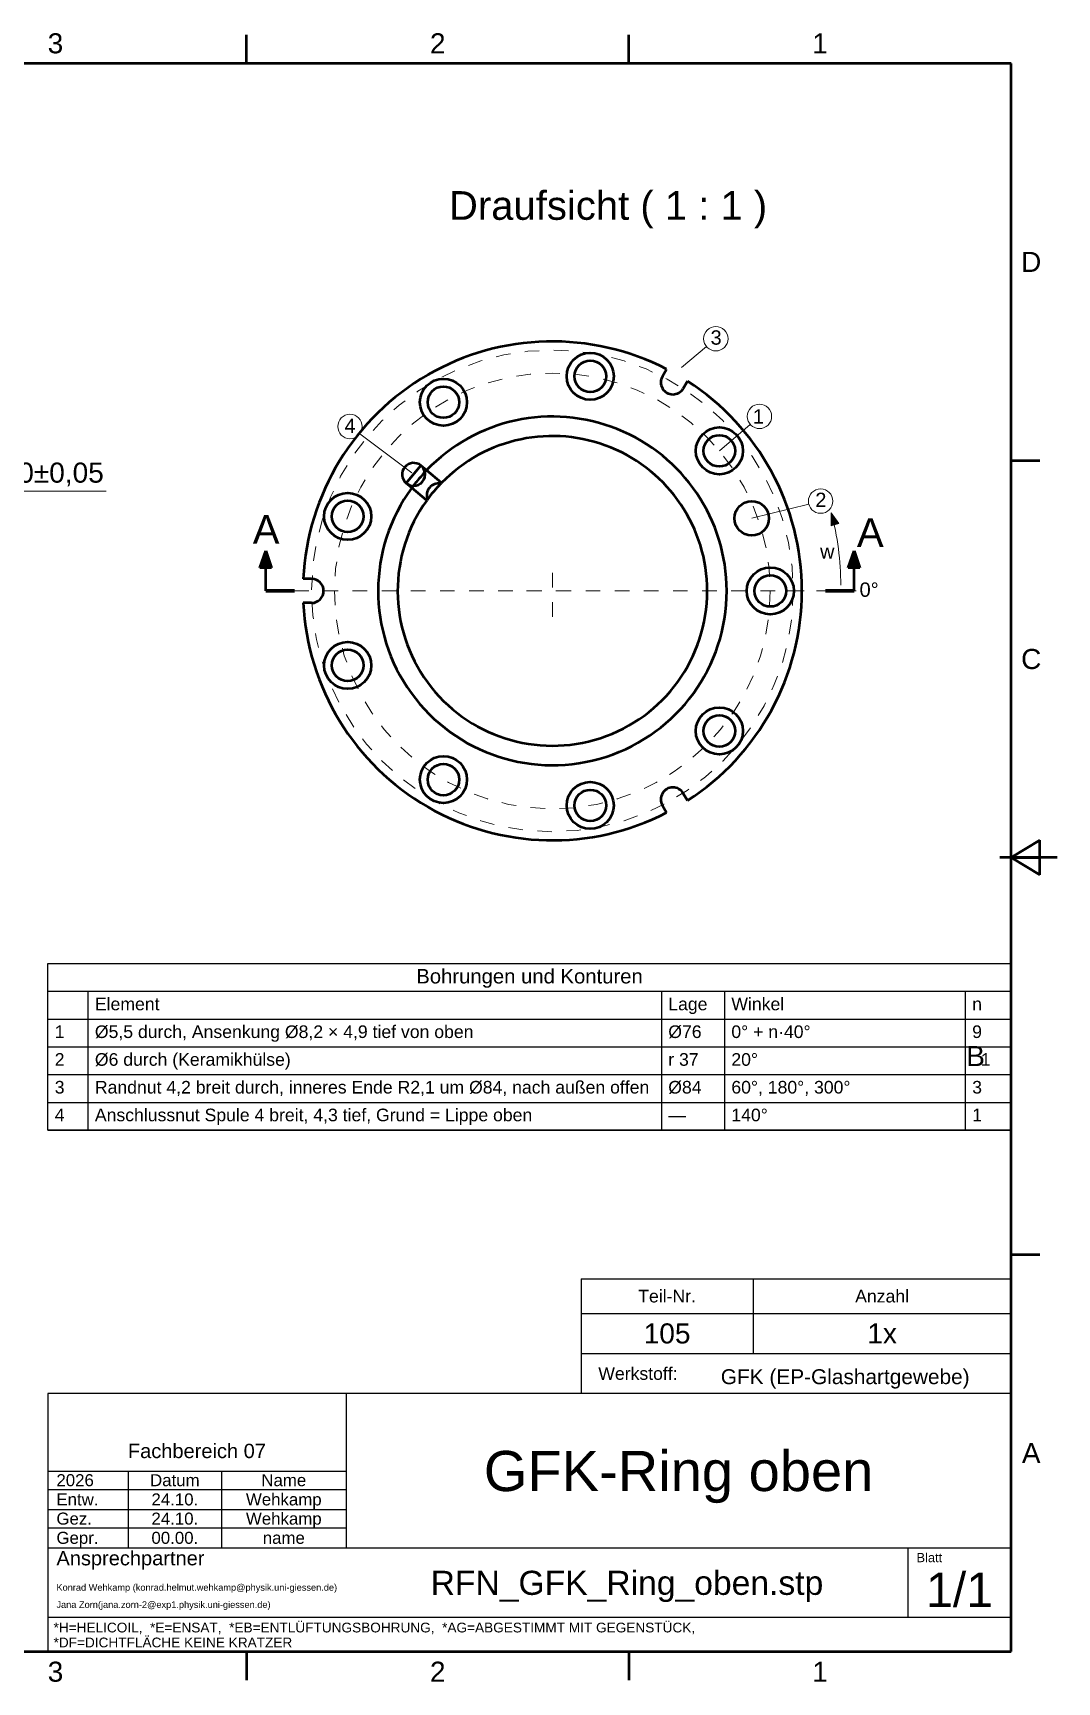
# Model space of a CAD drawing. Header units: inches. Extents: x 0.8 to 17.2, y 0.6 to 12.1.
# Drawn here: x 10.17 to 17.2, y 0.68 to 12.01 of the extents above; entities that cross this region are included whole.
import ezdxf
from ezdxf.enums import TextEntityAlignment as Align

# ---------------------------------------------------------------- set-up
doc = ezdxf.new("R2010")
doc.units = ezdxf.units.IN
doc.header["$MEASUREMENT"] = 0
doc.linetypes.add('CENTER2', pattern=[1.125, 0.75, -0.125, 0.125, -0.125])
for name, color, linetype, lineweight in [('BEMASSUNG', 7, 'Continuous', 18), ('MITTELLINIE', 7, 'CENTER2', 18), ('RAHMEN', 7, 'Continuous', 50), ('SCHNITTLINIE', 7, 'Continuous', 50), ('SCHRIFTFELD', 7, 'Continuous', 25), ('SICHTKANTE', 7, 'Continuous', 50), ('TEXT', 7, 'Continuous', 18)]:
    doc.layers.add(name, color=color, linetype=linetype, lineweight=lineweight)
doc.styles.add('ISO_101', font='arial.ttf')
doc.styles.add('ISO_14', font='arial.ttf')
doc.styles.add('ISO_15', font='arial.ttf')
doc.styles.add('ISO_20', font='arial.ttf')
doc.styles.add('ISO_72', font='arial.ttf')
doc.styles.add('ISO_73', font='arial.ttf')
doc.styles.add('ISO_74', font='arial.ttf')
doc.styles.add('ISO_75', font='arial.ttf')
doc.styles.add('ISO_77', font='arial.ttf')
doc.styles.add('ISO_80', font='arial.ttf')
doc.styles.add('ISO_81', font='arial.ttf')
doc.styles.add('ISO_83', font='arial.ttf')
doc.styles.add('ISO_84', font='arial.ttf')
doc.styles.add('ISO_85', font='arial.ttf')
doc.styles.add('ISO_86', font='arial.ttf')
doc.styles.add('ISO_87', font='arial.ttf')
doc.styles.add('ISO_89', font='arial.ttf')
doc.styles.add('ISO_92', font='arial.ttf')
doc.styles.add('ISO_95', font='arial.ttf')
doc.styles.add('ISO_98', font='arial.ttf')
doc.styles.add('ISO_DWG_RFN', font='arial.ttf')
doc.dimstyles.new('DWG_RFN', dxfattribs={"dimtxt": 0.137795, "dimasz": 0.11811, "dimexe": 0.049213, "dimexo": 0.031496, "dimgap": 0.031496, "dimtad": 1, "dimlfac": 25.4, "dimtxsty": 'ISO_DWG_RFN', "dimcen": 2.5, "dimclrd": 7, "dimclre": 7, "dimclrt": 7, "dimadec": 1, "dimazin": 3, "dimtfac": 1, "dimtmove": 0, "dimatfit": 3, "dimfxl": 0, "dimlwd": 18, "dimlwe": 18})

# ---------------------------------------------------------------- blocks, each defined once
blk = doc.blocks.new('*D17')
at = {"layer": 'BEMASSUNG', "color": 7, "lineweight": 18, "transparency": 16777216}
for p, q in [((8.843, 9.703), (9.697, 9.703)), ((9.647, 9.356), (9.647, 9.585)), ((8.843, 9.238), (9.697, 9.238)), ((9.647, 8.859), (9.647, 9.238)), ((10.668, 8.859), (9.647, 8.859))]:
    blk.add_line(p, q, dxfattribs=at)
at = {"layer": 'BEMASSUNG', "color": 7, "transparency": 16777216}
for points in [[(9.628, 9.585), (9.667, 9.585), (9.647, 9.703)], [(9.628, 9.356), (9.667, 9.356), (9.647, 9.238)]]:
    blk.add_solid(points, dxfattribs=at)
at = {"layer": 'Defpoints', "color": 0, "transparency": 16777216}
for p in [(8.811, 9.703), (9.647, 9.703), (8.811, 9.238)]:
    blk.add_point(p, dxfattribs=at)
at = {"layer": 'BEMASSUNG', "color": 7, "lineweight": 18, "transparency": 16777216, "insert": (9.797, 9.056), "char_height": 0.1378, "attachment_point": 1, "style": 'ISO_DWG_RFN'}
blk.add_mtext('\\A1;{5,90±0,05}', dxfattribs=at)

msp = doc.modelspace()

# ---------------------------------------------------------------- hatches: boundary and pattern name
at = {"layer": 'BEMASSUNG'}
msp.add_hatch(color=7, dxfattribs=at).paths.add_polyline_path([(15.69969, 8.63809), (15.64727, 8.62106), (15.64672, 8.71195)])
at = {"layer": 'SCHNITTLINIE'}
for points in [[(11.80315, 8.33268), (11.72441, 8.33268), (11.76378, 8.45079)], [(15.84252, 8.33268), (15.76378, 8.33268), (15.80315, 8.45079)]]:
    msp.add_hatch(color=7, dxfattribs=at).paths.add_polyline_path(points)

# ---------------------------------------------------------------- linework, layer by layer
at = {"layer": 'BEMASSUNG'}
for p, q in [((14.61811, 9.70949), (14.79006, 9.85279)), ((14.87833, 9.13685), (15.0904, 9.31862)), ((12.76719, 8.98501), (12.40892, 9.25371)), ((15.10113, 8.67342), (15.4924, 8.77123)), ((15.64672, 8.71195), (15.69969, 8.63809)), ((15.64727, 8.62106), (15.64672, 8.71195)), ((15.69969, 8.63809), (15.64727, 8.62106))]:
    msp.add_line(p, q, dxfattribs=at)
for centre in [(14.85433, 9.90634), (15.15392, 9.37307), (12.34199, 9.30391), (15.57357, 8.79153)]:
    msp.add_circle(centre, 0.08366, dxfattribs=at)
msp.add_arc((13.74393, 8.20756), 1.9685, 0.181365, 14.846471, dxfattribs=at)
at = {"layer": 'MITTELLINIE', "ltscale": 0.07874}
for p, q in [((13.73228, 7.99803), (13.73228, 8.35236)), ((13.55512, 8.1752), (13.90945, 8.1752))]:
    msp.add_line(p, q, dxfattribs=at)
at = {"layer": 'MITTELLINIE', "ltscale": 0.089989}
msp.add_line((11.96063, 8.1752), (15.50394, 8.1752), dxfattribs=at)
at = {"layer": 'MITTELLINIE', "ltscale": 0.08399}
msp.add_line((15.34646, 8.1752), (15.8189, 8.1752), dxfattribs=at)
at = {"layer": 'MITTELLINIE', "ltscale": 0.088799}
msp.add_circle((13.73228, 8.1752), 1.65354, dxfattribs=at)
at = {"layer": 'MITTELLINIE', "ltscale": 0.088889}
msp.add_circle((13.73228, 8.1752), 1.49606, dxfattribs=at)
at = {"layer": 'RAHMEN'}
for p, q in [((11.63255, 11.79724), (11.63255, 11.99409)), ((14.25722, 11.79724), (14.25722, 11.99409)), ((16.88189, 11.79724), (1.13386, 11.79724)), ((16.88189, 0.89173), (16.88189, 11.79724)), ((16.88189, 9.07087), (17.07874, 9.07087)), ((17.07874, 6.4626), (16.88189, 6.34449)), ((17.07874, 6.22638), (17.07874, 6.4626)), ((17.19685, 6.34449), (16.80315, 6.34449)), ((16.88189, 6.34449), (17.07874, 6.34449)), ((16.88189, 6.34449), (17.07874, 6.22638)), ((16.88189, 3.61811), (17.07874, 3.61811)), ((1.13386, 0.89173), (16.88189, 0.89173)), ((11.63255, 0.89173), (11.63255, 0.69488)), ((14.25722, 0.89173), (14.25722, 0.69488))]:
    msp.add_line(p, q, dxfattribs=at)
at = {"layer": 'SCHNITTLINIE'}
for p, q in [((11.72441, 8.33268), (11.76378, 8.45079)), ((11.76378, 8.1752), (11.76378, 8.45079)), ((11.76378, 8.45079), (11.80315, 8.33268)), ((15.76378, 8.33268), (15.80315, 8.45079)), ((15.80315, 8.1752), (15.80315, 8.45079)), ((15.80315, 8.45079), (15.84252, 8.33268)), ((11.80315, 8.33268), (11.72441, 8.33268)), ((15.84252, 8.33268), (15.76378, 8.33268))]:
    msp.add_line(p, q, dxfattribs=at)
at = {"layer": 'SCHNITTLINIE', "lineweight": 70}
for p, q in [((11.96063, 8.1752), (11.76378, 8.1752)), ((15.6063, 8.1752), (15.80315, 8.1752))]:
    msp.add_line(p, q, dxfattribs=at)
at = {"layer": 'SCHRIFTFELD'}
for p, q in [((10.26772, 5.61614), (16.88189, 5.61614)), ((10.26772, 4.47283), (10.26772, 5.61614)), ((16.88189, 5.61614), (16.88189, 4.47283)), ((10.26772, 5.42559), (16.88189, 5.42559)), ((10.54331, 5.42559), (10.54331, 4.47283)), ((14.48031, 5.42559), (14.48031, 4.47283)), ((14.91339, 5.42559), (14.91339, 4.47283)), ((16.56693, 5.42559), (16.56693, 4.47283)), ((10.26772, 5.23504), (16.88189, 5.23504)), ((10.26772, 5.04449), (16.88189, 5.04449)), ((10.26772, 4.85394), (16.88189, 4.85394)), ((10.26772, 4.66339), (16.88189, 4.66339)), ((16.88189, 4.47283), (10.26772, 4.47283)), ((10.26772, 4.47283), (16.88189, 4.47283)), ((13.92913, 3.45079), (16.88189, 3.45079)), ((13.92913, 3.45079), (13.92913, 2.66339)), ((15.11024, 3.45079), (15.11024, 2.93898)), ((13.92913, 3.21457), (16.88189, 3.21457)), ((13.92913, 2.93898), (16.88189, 2.93898)), ((16.88189, 2.66339), (10.26772, 2.66339)), ((10.26772, 2.66339), (10.26772, 0.89173)), ((12.31496, 2.66339), (12.31496, 1.60433)), ((16.88189, 0.89173), (16.88189, 2.66339)), ((10.26772, 2.13189), (12.31496, 2.13189)), ((10.8189, 2.13189), (10.8189, 1.60433)), ((11.46063, 2.13189), (11.46063, 1.60433)), ((10.26772, 2.00591), (12.31496, 2.00591)), ((10.26772, 1.86811), (12.31496, 1.86811)), ((10.26772, 1.74213), (12.31496, 1.74213)), ((10.26772, 1.60433), (16.88189, 1.60433)), ((16.17323, 1.60433), (16.17323, 1.12795)), ((10.26772, 1.12795), (16.88189, 1.12795)), ((10.26772, 0.89173), (16.88189, 0.89173))]:
    msp.add_line(p, q, dxfattribs=at)
at = {"layer": 'SICHTKANTE'}
for p, q in [((14.48745, 9.64855), (14.51598, 9.69796)), ((14.63066, 9.56587), (14.65918, 9.61528)), ((12.72864, 8.91457), (12.82986, 9.0352)), ((12.86804, 9.00317), (12.82986, 9.0352)), ((12.97083, 8.91692), (12.86804, 9.00317)), ((12.76682, 8.88253), (12.72864, 8.91457)), ((12.86961, 8.79628), (12.76682, 8.88253)), ((12.07874, 8.25787), (12.02168, 8.25787)), ((12.07874, 8.09252), (12.02168, 8.09252)), ((14.48745, 6.70185), (14.51598, 6.65243)), ((14.63066, 6.78452), (14.65918, 6.73511))]:
    msp.add_line(p, q, dxfattribs=at)
for centre, radius in [((13.99207, 9.64853), 0.16142), ((13.99207, 9.64853), 0.10827), ((12.98425, 9.47083), 0.16142), ((12.98425, 9.47083), 0.10827), ((14.87833, 9.13685), 0.16142), ((14.87833, 9.13685), 0.10827), ((12.32644, 8.68688), 0.16142), ((12.32644, 8.68688), 0.10827), ((15.10113, 8.67342), 0.11811), ((15.22835, 8.1752), 0.16142), ((15.22835, 8.1752), 0.10827), ((12.32644, 7.66351), 0.16142), ((12.32644, 7.66351), 0.10827), ((14.87833, 7.21355), 0.16142), ((14.87833, 7.21355), 0.10827), ((12.98425, 6.87957), 0.16142), ((12.98425, 6.87957), 0.10827), ((13.99207, 6.70186), 0.16142), ((13.99207, 6.70186), 0.10827)]:
    msp.add_circle(centre, radius, dxfattribs=at)
for centre, radius, start, end in [((13.73228, 8.1752), 1.7126, 62.767079, 177.232921), ((14.55906, 9.60721), 0.08268, 150, 270), ((14.55906, 9.60721), 0.08268, 270, 330), ((13.73228, 8.1752), 1.7126, 0, 57.232921), ((13.73228, 8.1752), 1.19685, 0, 136.227816), ((13.73228, 8.1752), 1.06299, 0, 135.751977), ((12.77925, 8.97489), 0.07874, 50, 230), ((13.73228, 8.1752), 1.19685, 137.041916, 142.958084), ((12.77925, 8.97489), 0.07874, 270, 11.665376), ((12.77925, 8.97489), 0.07874, 11.665376, 50), ((13.73228, 8.1752), 1.19685, 136.227816, 137.041916), ((13.73228, 8.1752), 1.19685, 143.772184, 0), ((12.77925, 8.97489), 0.07874, 230, 268.334624), ((13.73228, 8.1752), 1.19685, 142.958084, 143.772184), ((12.77925, 8.97489), 0.07874, 268.334624, 270), ((12.94814, 8.83317), 0.07874, 78.109221, 201.890779), ((13.73228, 8.1752), 1.06299, 136.25379, 143.74621), ((13.73228, 8.1752), 1.06299, 135.751977, 136.25379), ((13.73228, 8.1752), 1.06299, 144.248023, 0), ((13.73228, 8.1752), 1.06299, 143.74621, 144.248023), ((12.07874, 8.1752), 0.08268, 270, 90), ((13.73228, 8.1752), 1.7126, 302.767079, 0), ((13.73228, 8.1752), 1.7126, 182.767079, 297.232921), ((14.55906, 6.74319), 0.08268, 30, 210)]:
    msp.add_arc(centre, radius, start, end, dxfattribs=at)

# ---------------------------------------------------------------- texts
at = {"layer": 'RAHMEN', "style": 'ISO_14'}
for s, p in [('3', (10.32021, 11.93504)), ('2', (12.94488, 11.93504)), ('1', (15.56955, 11.93504)), ('D', (17.01969, 10.43406)), ('C', (17.01969, 7.70768)), ('B', (16.6378, 4.9813)), ('A', (17.01969, 2.25492)), ('3', (10.32021, 0.75394)), ('2', (12.94488, 0.75394)), ('1', (15.56955, 0.75394))]:
    msp.add_text(s, height=0.1378, dxfattribs=at).set_placement(p, align=Align.MIDDLE_CENTER)
at = {"layer": 'SCHRIFTFELD'}
for s, height, style, p in [('Teil-Nr.', 0.086614, 'ISO_81', (14.51969, 3.33268)), ('Anzahl', 0.086614, 'ISO_81', (15.99606, 3.33268)), ('Fachbereich 07', 0.0984252, 'ISO_73', (11.29134, 2.26969))]:
    msp.add_text(s, height=height, dxfattribs=dict(at, style=style)).set_placement(p, align=Align.MIDDLE_CENTER)
for s, height, style, p in [('Werkstoff:', 0.086614, 'ISO_80', (14.04724, 2.80118)), ('Ansprechpartner', 0.0984252, 'ISO_72', (10.32677, 1.53346)), ('Blatt', 0.062992, 'ISO_74', (16.23228, 1.5374))]:
    msp.add_text(s, height=height, dxfattribs=dict(at, style=style)).set_placement(p, align=Align.MIDDLE_LEFT)
at = {"layer": 'SCHRIFTFELD', "color": 8, "true_color": 0x808080, "style": 'ISO_77'}
for s, p in [('*H=HELICOIL,  *E=ENSAT,  *EB=ENTLÜFTUNGSBOHRUNG,  *AG=ABGESTIMMT MIT GEGENSTÜCK,', (10.30709, 1.05709)), ('*DF=DICHTFLÄCHE KEINE KRATZER', (10.30709, 0.95472))]:
    msp.add_text(s, height=0.0669291, dxfattribs=at).set_placement(p, align=Align.MIDDLE_LEFT)
at = {"layer": 'TEXT'}
for s, height, style, p in [('Draufsicht ( 1 : 1 )', 0.1968504, 'ISO_20', (14.11435, 10.82158)), ('3', 0.09843, 'ISO_73', (14.85601, 9.91493)), ('1', 0.09843, 'ISO_73', (15.14649, 9.37254)), ('4', 0.09843, 'ISO_73', (12.34305, 9.30962)), ('2', 0.09843, 'ISO_73', (15.57525, 8.80011)), ('A', 0.19685, 'ISO_20', (11.76661, 8.59733)), ('A', 0.19685, 'ISO_20', (15.9147, 8.57604)), ('Bohrungen und Konturen', 0.0996063, 'ISO_101', (13.57498, 5.52945)), ('Datum', 0.082677, 'ISO_83', (11.13976, 2.0689)), ('Name', 0.082677, 'ISO_83', (11.8878, 2.0689))]:
    msp.add_text(s, height=height, dxfattribs=dict(at, style=style)).set_placement(p, align=Align.MIDDLE_CENTER)
at = {"layer": 'TEXT', "style": 'ISO_75'}
for s, height, p in [('w', 0.09843, (15.56974, 8.39724)), ('0°', 0.098425, (15.84112, 8.13451))]:
    msp.add_text(s, height=height, dxfattribs=at).set_placement(p)
at = {"layer": 'TEXT'}
for s, height, style, p in [('Element', 0.086614, 'ISO_80', (10.59072, 5.3389)), ('Lage', 0.086614, 'ISO_80', (14.52773, 5.3389)), ('Winkel', 0.086614, 'ISO_80', (14.9608, 5.3389)), ('n', 0.08661, 'ISO_80', (16.61435, 5.3389)), ('1', 0.08661, 'ISO_80', (10.31513, 5.14835)), ('Ø5,5 durch, Ansenkung Ø8,2 × 4,9 tief von oben', 0.0866142, 'ISO_80', (10.59072, 5.14835)), ('Ø76', 0.086614, 'ISO_80', (14.52773, 5.14835)), ('0° + n·40°', 0.086614, 'ISO_80', (14.9608, 5.14835)), ('9', 0.08661, 'ISO_80', (16.61435, 5.14835)), ('2', 0.08661, 'ISO_80', (10.31513, 4.9578)), ('Ø6 durch (Keramikhülse)', 0.0866142, 'ISO_80', (10.59072, 4.9578)), ('r 37', 0.086614, 'ISO_80', (14.52773, 4.9578)), ('20°', 0.086614, 'ISO_80', (14.9608, 4.9578)), ('1', 0.08661, 'ISO_80', (16.6734, 4.9578)), ('3', 0.08661, 'ISO_80', (10.31513, 4.76725)), ('Randnut 4,2 breit durch, inneres Ende R2,1 um Ø84, nach außen offen', 0.0866142, 'ISO_80', (10.59072, 4.76725)), ('Ø84', 0.086614, 'ISO_80', (14.52773, 4.76725)), ('60°, 180°, 300°', 0.0866142, 'ISO_80', (14.9608, 4.76725)), ('3', 0.08661, 'ISO_80', (16.61435, 4.76725)), ('4', 0.08661, 'ISO_80', (10.31513, 4.5767)), ('Anschlussnut Spule 4 breit, 4,3 tief, Grund = Lippe oben', 0.0866142, 'ISO_80', (10.59072, 4.5767)), ('—', 0.08661, 'ISO_80', (14.52773, 4.5767)), ('140°', 0.086614, 'ISO_80', (14.9608, 4.5767)), ('1', 0.08661, 'ISO_80', (16.61435, 4.5767)), ('Entw.', 0.082677, 'ISO_87', (10.32677, 1.93701)), ('Gez.', 0.082677, 'ISO_87', (10.32677, 1.80512)), ('Gepr.', 0.082677, 'ISO_87', (10.32677, 1.67323)), ('Konrad Wehkamp (konrad.helmut.wehkamp@physik.uni-giessen.de)', 0.0452756, 'ISO_98', (10.32677, 1.33268)), ('Jana Zorn(jana.zorn-2@exp1.physik.uni-giessen.de)', 0.0452756, 'ISO_98', (10.32677, 1.21457))]:
    msp.add_text(s, height=height, dxfattribs=dict(at, style=style)).set_placement(p, align=Align.MIDDLE_LEFT)
at = {"layer": 'TEXT', "color": 5, "true_color": 0x0000ff}
for s, height, style, p in [('105', 0.137795, 'ISO_15', (14.51969, 3.07677)), ('1x', 0.137795, 'ISO_15', (15.99606, 3.07677)), ('GFK (EP-Glashartgewebe)', 0.1023622, 'ISO_86', (15.74262, 2.77954)), ('GFK-Ring oben', 0.2755905, 'ISO_95', (14.59843, 2.13189)), ('24.10.', 0.082677, 'ISO_85', (11.13976, 1.93701)), ('Wehkamp', 0.082677, 'ISO_85', (11.8878, 1.93701)), ('24.10.', 0.082677, 'ISO_85', (11.13976, 1.80512)), ('Wehkamp', 0.082677, 'ISO_85', (11.8878, 1.80512)), ('00.00.', 0.082677, 'ISO_85', (11.13976, 1.67323)), ('name', 0.082677, 'ISO_85', (11.8878, 1.67323)), ('RFN_GFK_Ring_oben.stp', 0.1653543, 'ISO_92', (14.24409, 1.36417)), ('1/1', 0.23622, 'ISO_89', (16.52756, 1.31693))]:
    msp.add_text(s, height=height, dxfattribs=dict(at, style=style)).set_placement(p, align=Align.MIDDLE_CENTER)
at = {"layer": 'TEXT', "color": 5, "true_color": 0x0000ff, "style": 'ISO_84'}
msp.add_text('2026', height=0.082677, dxfattribs=at).set_placement((10.32677, 2.0689), align=Align.MIDDLE_LEFT)

# ---------------------------------------------------------------- dimensions: what is measured, and where the dimension line sits
at = {"layer": 'BEMASSUNG', "color": 7, "lineweight": 18}
dim = msp.add_linear_dim(base=(9.64738, 9.70276), p1=(8.81102, 9.23819), p2=(8.81102, 9.70276), angle=90, text='{<>}', dimstyle='DWG_RFN', override={"dimgap": 0.031496, "dimtih": 1, "dimtoh": 1, "dimdec": 2, "dimlfac": 12.7, "dimsah": 1, "dimtol": 1, "dimlim": 0, "dimtp": 0.05, "dimtm": 0.05, "dimtdec": 2, "dimtofl": 0, "dimtmove": 1, "dimatfit": 2}, dxfattribs=at)
dim.commit()
dim.dimension.update_dxf_attribs({"geometry": '*D17', "text_midpoint": (9.65805, 8.85931), "dimtype": 160})

doc.saveas('drawing.dxf')
